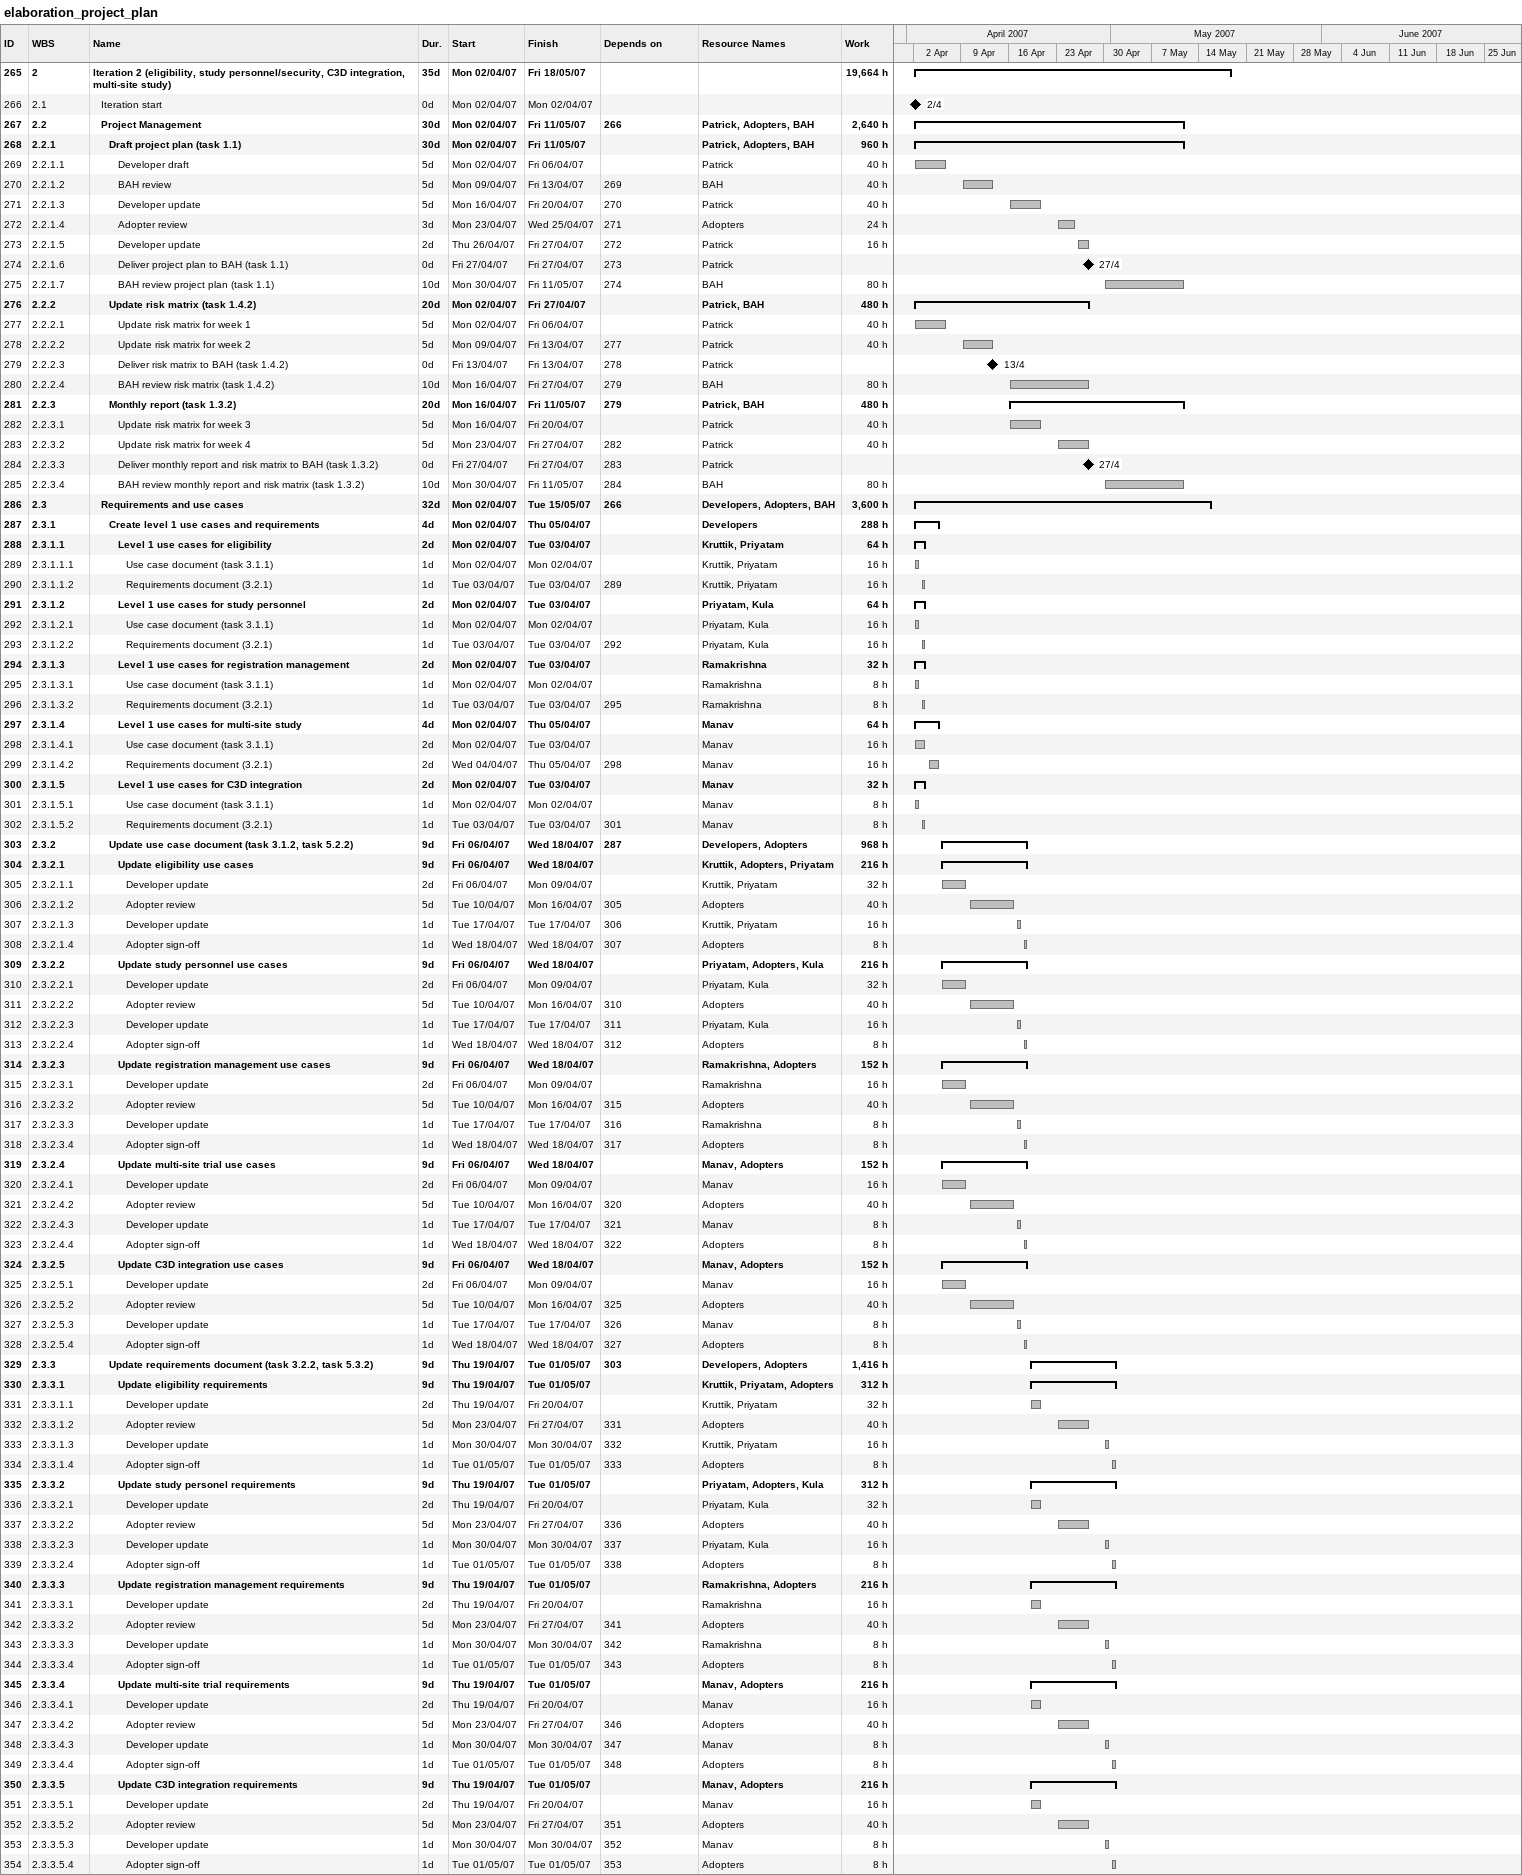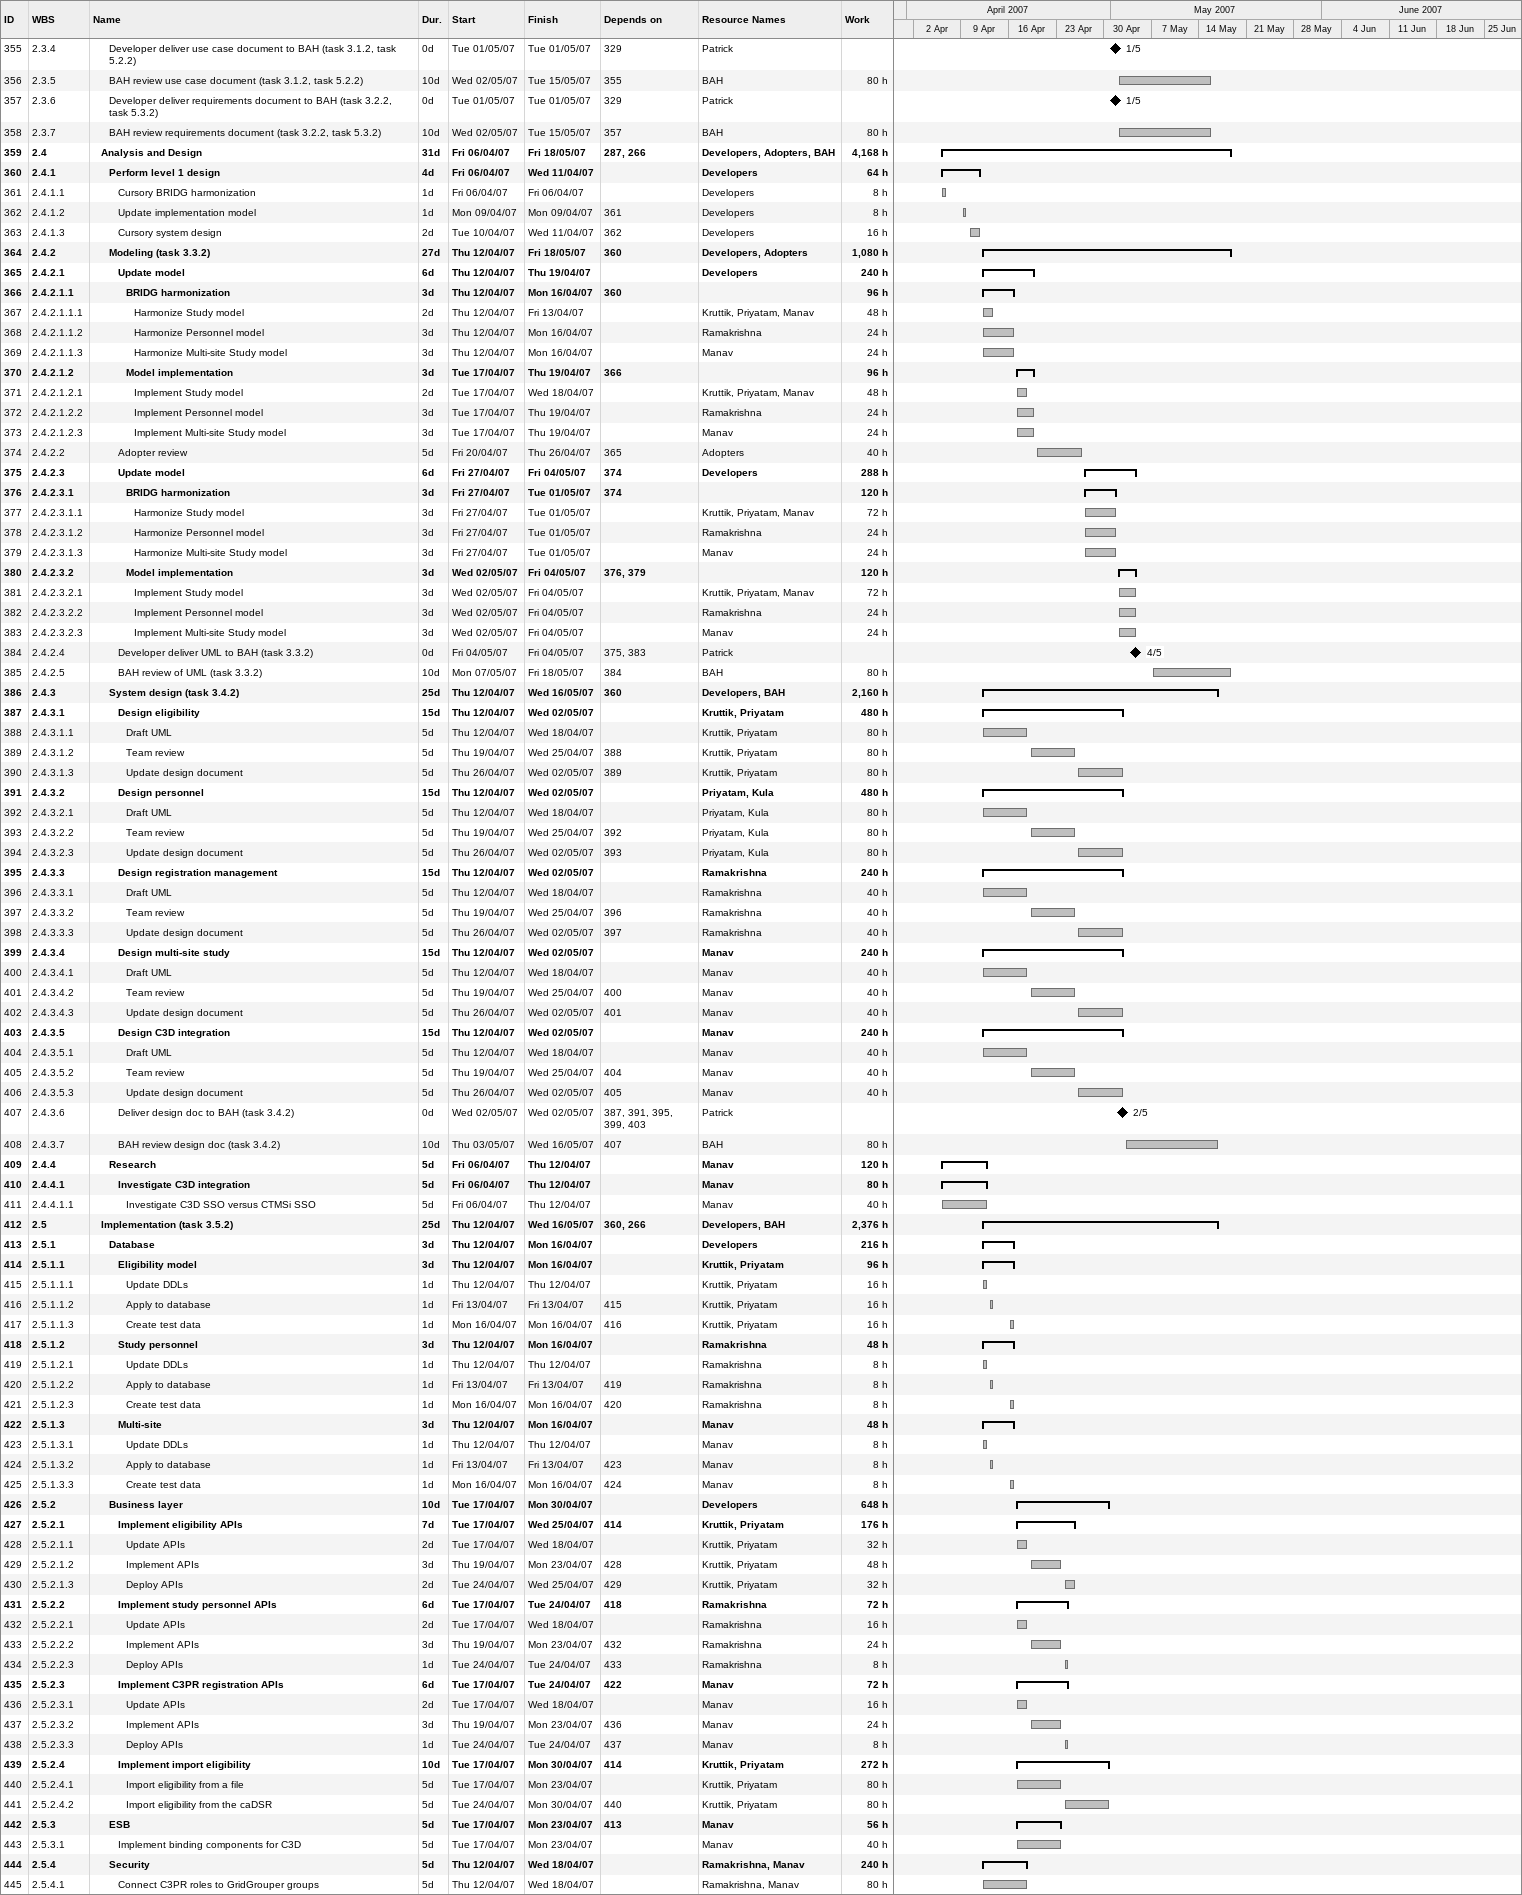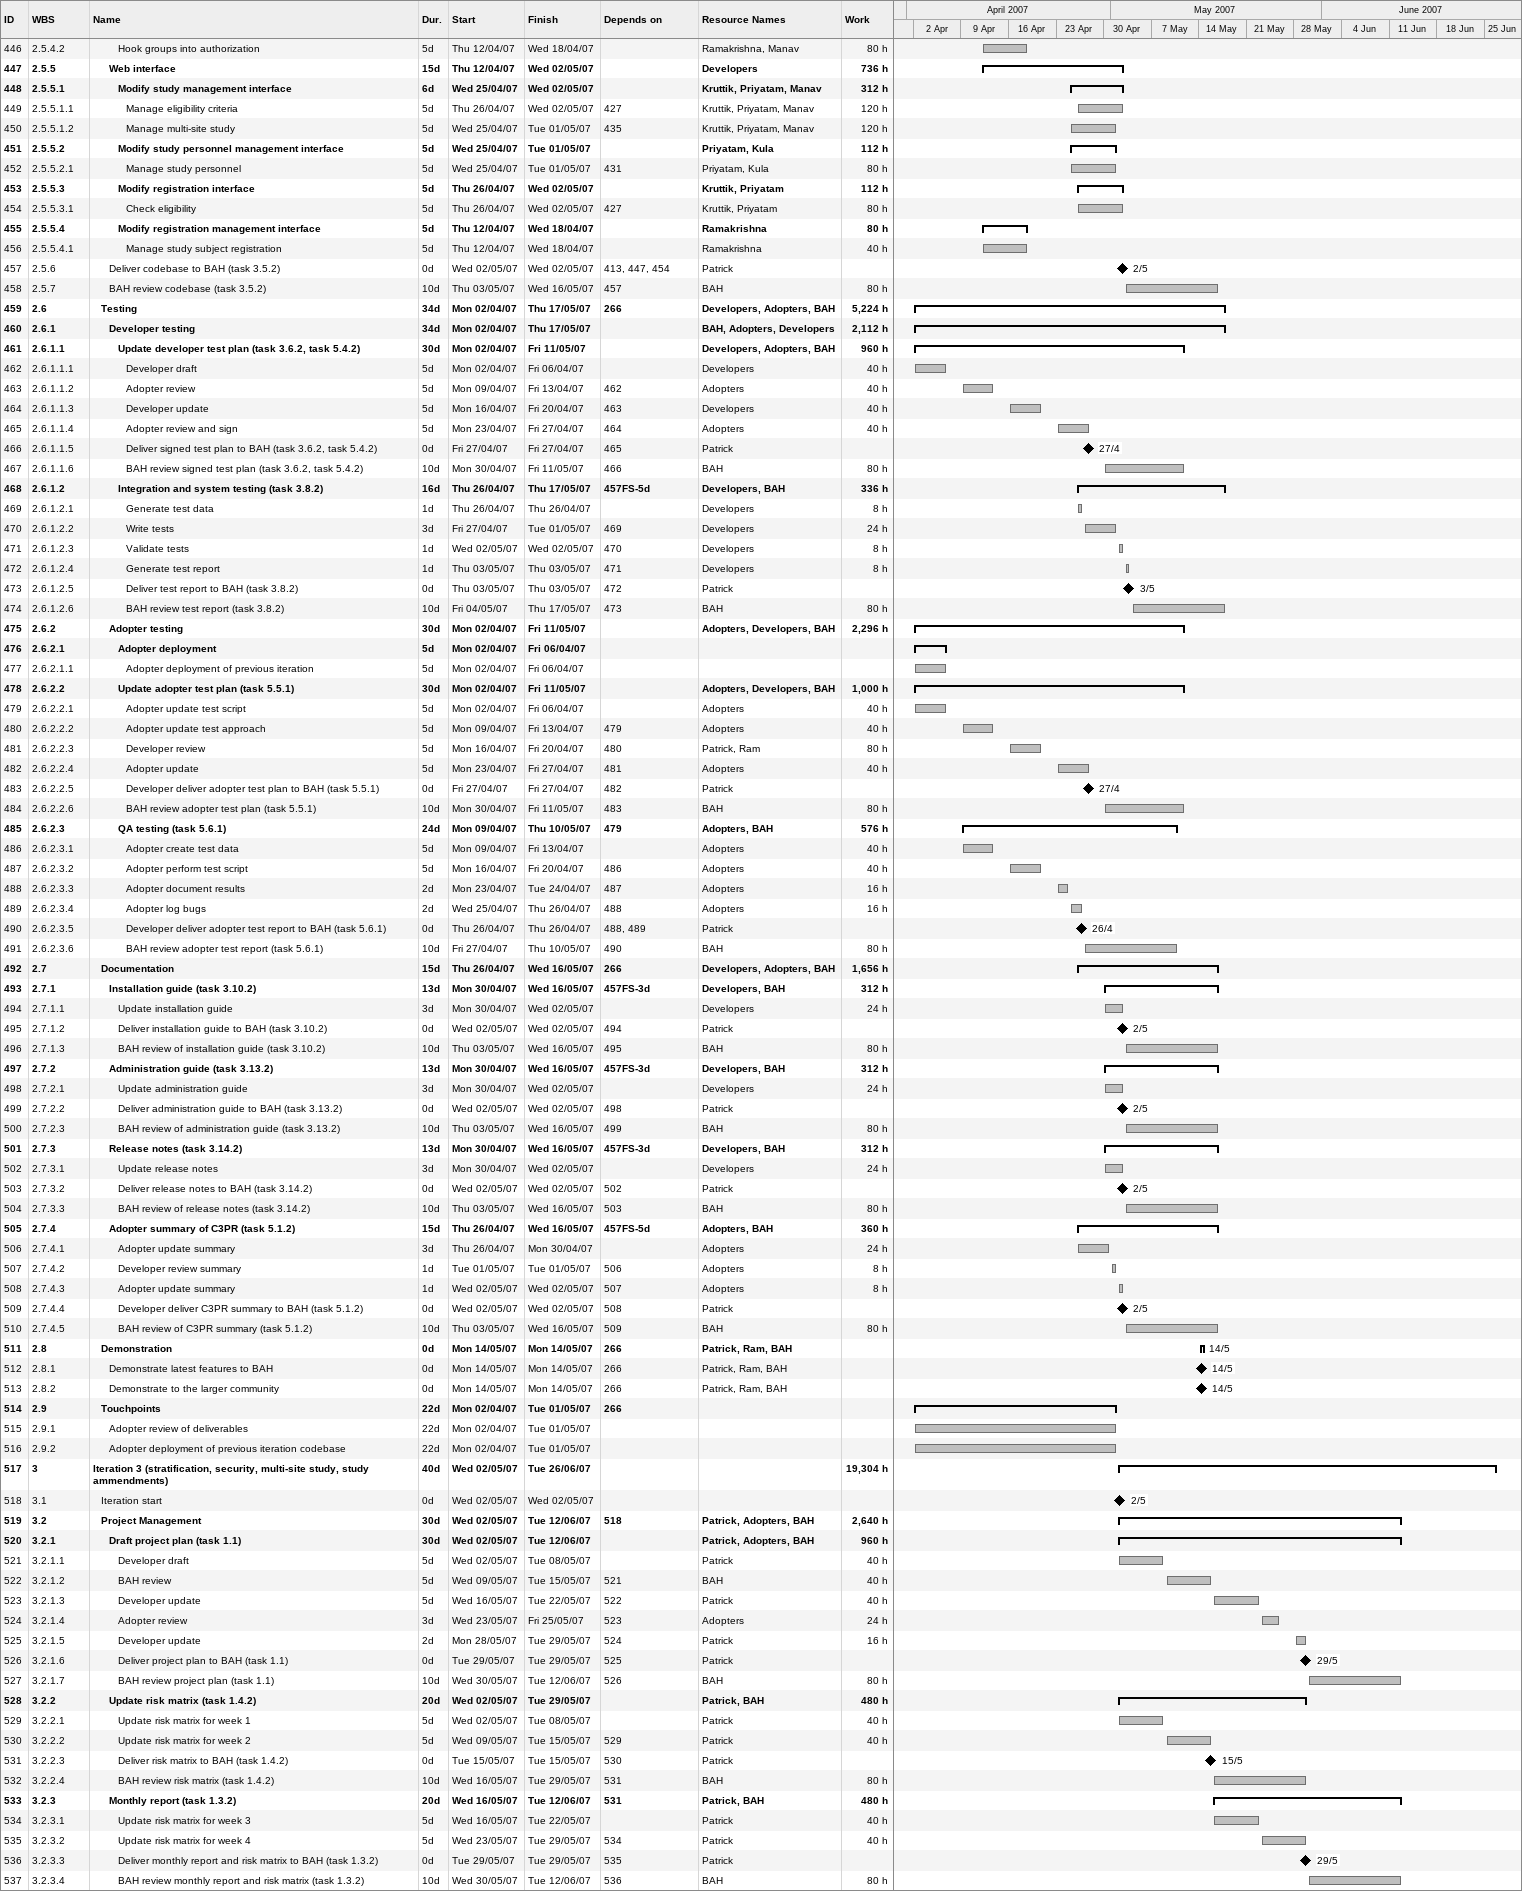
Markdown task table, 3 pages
elaboration_project_plan

| ID | WBS | Task | Duration | Start | Finish | Predecessors | Resources | Work (h) |
|---|---|---|---|---|---|---|---|---|
| 265 | 2 | **Iteration 2 (eligibility, study personnel/security, C3D integration, multi-site study)** | 35d | 2007-04-02 | 2007-05-18 |  |  | 19664 |
| 266 | 2.1 | Iteration start | 0d | 2007-04-02 | 2007-04-02 |  |  |  |
| 267 | 2.2 | **Project Management** | 30d | 2007-04-02 | 2007-05-11 | 266 | Patrick, Adopters, BAH | 2640 |
| 268 | 2.2.1 | **Draft project plan (task 1.1)** | 30d | 2007-04-02 | 2007-05-11 |  | Patrick, Adopters, BAH | 960 |
| 269 | 2.2.1.1 | Developer draft | 5d | 2007-04-02 | 2007-04-06 |  | Patrick | 40 |
| 270 | 2.2.1.2 | BAH review | 5d | 2007-04-09 | 2007-04-13 | 269 | BAH | 40 |
| 271 | 2.2.1.3 | Developer update | 5d | 2007-04-16 | 2007-04-20 | 270 | Patrick | 40 |
| 272 | 2.2.1.4 | Adopter review | 3d | 2007-04-23 | 2007-04-25 | 271 | Adopters | 24 |
| 273 | 2.2.1.5 | Developer update | 2d | 2007-04-26 | 2007-04-27 | 272 | Patrick | 16 |
| 274 | 2.2.1.6 | Deliver project plan to BAH (task 1.1) | 0d | 2007-04-27 | 2007-04-27 | 273 | Patrick |  |
| 275 | 2.2.1.7 | BAH review project plan (task 1.1) | 10d | 2007-04-30 | 2007-05-11 | 274 | BAH | 80 |
| 276 | 2.2.2 | **Update risk matrix (task 1.4.2)** | 20d | 2007-04-02 | 2007-04-27 |  | Patrick, BAH | 480 |
| 277 | 2.2.2.1 | Update risk matrix for week 1 | 5d | 2007-04-02 | 2007-04-06 |  | Patrick | 40 |
| 278 | 2.2.2.2 | Update risk matrix for week 2 | 5d | 2007-04-09 | 2007-04-13 | 277 | Patrick | 40 |
| 279 | 2.2.2.3 | Deliver risk matrix to BAH (task 1.4.2) | 0d | 2007-04-13 | 2007-04-13 | 278 | Patrick |  |
| 280 | 2.2.2.4 | BAH review risk matrix (task 1.4.2) | 10d | 2007-04-16 | 2007-04-27 | 279 | BAH | 80 |
| 281 | 2.2.3 | **Monthly report (task 1.3.2)** | 20d | 2007-04-16 | 2007-05-11 | 279 | Patrick, BAH | 480 |
| 282 | 2.2.3.1 | Update risk matrix for week 3 | 5d | 2007-04-16 | 2007-04-20 |  | Patrick | 40 |
| 283 | 2.2.3.2 | Update risk matrix for week 4 | 5d | 2007-04-23 | 2007-04-27 | 282 | Patrick | 40 |
| 284 | 2.2.3.3 | Deliver monthly report and risk matrix to BAH (task 1.3.2) | 0d | 2007-04-27 | 2007-04-27 | 283 | Patrick |  |
| 285 | 2.2.3.4 | BAH review monthly report and risk matrix (task 1.3.2) | 10d | 2007-04-30 | 2007-05-11 | 284 | BAH | 80 |
| 286 | 2.3 | **Requirements and use cases** | 32d | 2007-04-02 | 2007-05-15 | 266 | Developers, Adopters, BAH | 3600 |
| 287 | 2.3.1 | **Create level 1 use cases and requirements** | 4d | 2007-04-02 | 2007-04-05 |  | Developers | 288 |
| 288 | 2.3.1.1 | **Level 1 use cases for eligibility** | 2d | 2007-04-02 | 2007-04-03 |  | Kruttik, Priyatam | 64 |
| 289 | 2.3.1.1.1 | Use case document (task 3.1.1) | 1d | 2007-04-02 | 2007-04-02 |  | Kruttik, Priyatam | 16 |
| 290 | 2.3.1.1.2 | Requirements document (3.2.1) | 1d | 2007-04-03 | 2007-04-03 | 289 | Kruttik, Priyatam | 16 |
| 291 | 2.3.1.2 | **Level 1 use cases for study personnel** | 2d | 2007-04-02 | 2007-04-03 |  | Priyatam, Kula | 64 |
| 292 | 2.3.1.2.1 | Use case document (task 3.1.1) | 1d | 2007-04-02 | 2007-04-02 |  | Priyatam, Kula | 16 |
| 293 | 2.3.1.2.2 | Requirements document (3.2.1) | 1d | 2007-04-03 | 2007-04-03 | 292 | Priyatam, Kula | 16 |
| 294 | 2.3.1.3 | **Level 1 use cases for registration management** | 2d | 2007-04-02 | 2007-04-03 |  | Ramakrishna | 32 |
| 295 | 2.3.1.3.1 | Use case document (task 3.1.1) | 1d | 2007-04-02 | 2007-04-02 |  | Ramakrishna | 8 |
| 296 | 2.3.1.3.2 | Requirements document (3.2.1) | 1d | 2007-04-03 | 2007-04-03 | 295 | Ramakrishna | 8 |
| 297 | 2.3.1.4 | **Level 1 use cases for multi-site study** | 4d | 2007-04-02 | 2007-04-05 |  | Manav | 64 |
| 298 | 2.3.1.4.1 | Use case document (task 3.1.1) | 2d | 2007-04-02 | 2007-04-03 |  | Manav | 16 |
| 299 | 2.3.1.4.2 | Requirements document (3.2.1) | 2d | 2007-04-04 | 2007-04-05 | 298 | Manav | 16 |
| 300 | 2.3.1.5 | **Level 1 use cases for C3D integration** | 2d | 2007-04-02 | 2007-04-03 |  | Manav | 32 |
| 301 | 2.3.1.5.1 | Use case document (task 3.1.1) | 1d | 2007-04-02 | 2007-04-02 |  | Manav | 8 |
| 302 | 2.3.1.5.2 | Requirements document (3.2.1) | 1d | 2007-04-03 | 2007-04-03 | 301 | Manav | 8 |
| 303 | 2.3.2 | **Update use case document (task 3.1.2, task 5.2.2)** | 9d | 2007-04-06 | 2007-04-18 | 287 | Developers, Adopters | 968 |
| 304 | 2.3.2.1 | **Update eligibility use cases** | 9d | 2007-04-06 | 2007-04-18 |  | Kruttik, Adopters, Priyatam | 216 |
| 305 | 2.3.2.1.1 | Developer update | 2d | 2007-04-06 | 2007-04-09 |  | Kruttik, Priyatam | 32 |
| 306 | 2.3.2.1.2 | Adopter review | 5d | 2007-04-10 | 2007-04-16 | 305 | Adopters | 40 |
| 307 | 2.3.2.1.3 | Developer update | 1d | 2007-04-17 | 2007-04-17 | 306 | Kruttik, Priyatam | 16 |
| 308 | 2.3.2.1.4 | Adopter sign-off | 1d | 2007-04-18 | 2007-04-18 | 307 | Adopters | 8 |
| 309 | 2.3.2.2 | **Update study personnel use cases** | 9d | 2007-04-06 | 2007-04-18 |  | Priyatam, Adopters, Kula | 216 |
| 310 | 2.3.2.2.1 | Developer update | 2d | 2007-04-06 | 2007-04-09 |  | Priyatam, Kula | 32 |
| 311 | 2.3.2.2.2 | Adopter review | 5d | 2007-04-10 | 2007-04-16 | 310 | Adopters | 40 |
| 312 | 2.3.2.2.3 | Developer update | 1d | 2007-04-17 | 2007-04-17 | 311 | Priyatam, Kula | 16 |
| 313 | 2.3.2.2.4 | Adopter sign-off | 1d | 2007-04-18 | 2007-04-18 | 312 | Adopters | 8 |
| 314 | 2.3.2.3 | **Update registration management use cases** | 9d | 2007-04-06 | 2007-04-18 |  | Ramakrishna, Adopters | 152 |
| 315 | 2.3.2.3.1 | Developer update | 2d | 2007-04-06 | 2007-04-09 |  | Ramakrishna | 16 |
| 316 | 2.3.2.3.2 | Adopter review | 5d | 2007-04-10 | 2007-04-16 | 315 | Adopters | 40 |
| 317 | 2.3.2.3.3 | Developer update | 1d | 2007-04-17 | 2007-04-17 | 316 | Ramakrishna | 8 |
| 318 | 2.3.2.3.4 | Adopter sign-off | 1d | 2007-04-18 | 2007-04-18 | 317 | Adopters | 8 |
| 319 | 2.3.2.4 | **Update multi-site trial use cases** | 9d | 2007-04-06 | 2007-04-18 |  | Manav, Adopters | 152 |
| 320 | 2.3.2.4.1 | Developer update | 2d | 2007-04-06 | 2007-04-09 |  | Manav | 16 |
| 321 | 2.3.2.4.2 | Adopter review | 5d | 2007-04-10 | 2007-04-16 | 320 | Adopters | 40 |
| 322 | 2.3.2.4.3 | Developer update | 1d | 2007-04-17 | 2007-04-17 | 321 | Manav | 8 |
| 323 | 2.3.2.4.4 | Adopter sign-off | 1d | 2007-04-18 | 2007-04-18 | 322 | Adopters | 8 |
| 324 | 2.3.2.5 | **Update C3D integration use cases** | 9d | 2007-04-06 | 2007-04-18 |  | Manav, Adopters | 152 |
| 325 | 2.3.2.5.1 | Developer update | 2d | 2007-04-06 | 2007-04-09 |  | Manav | 16 |
| 326 | 2.3.2.5.2 | Adopter review | 5d | 2007-04-10 | 2007-04-16 | 325 | Adopters | 40 |
| 327 | 2.3.2.5.3 | Developer update | 1d | 2007-04-17 | 2007-04-17 | 326 | Manav | 8 |
| 328 | 2.3.2.5.4 | Adopter sign-off | 1d | 2007-04-18 | 2007-04-18 | 327 | Adopters | 8 |
| 329 | 2.3.3 | **Update requirements document (task 3.2.2, task 5.3.2)** | 9d | 2007-04-19 | 2007-05-01 | 303 | Developers, Adopters | 1416 |
| 330 | 2.3.3.1 | **Update eligibility requirements** | 9d | 2007-04-19 | 2007-05-01 |  | Kruttik, Priyatam, Adopters | 312 |
| 331 | 2.3.3.1.1 | Developer update | 2d | 2007-04-19 | 2007-04-20 |  | Kruttik, Priyatam | 32 |
| 332 | 2.3.3.1.2 | Adopter review | 5d | 2007-04-23 | 2007-04-27 | 331 | Adopters | 40 |
| 333 | 2.3.3.1.3 | Developer update | 1d | 2007-04-30 | 2007-04-30 | 332 | Kruttik, Priyatam | 16 |
| 334 | 2.3.3.1.4 | Adopter sign-off | 1d | 2007-05-01 | 2007-05-01 | 333 | Adopters | 8 |
| 335 | 2.3.3.2 | **Update study personel requirements** | 9d | 2007-04-19 | 2007-05-01 |  | Priyatam, Adopters, Kula | 312 |
| 336 | 2.3.3.2.1 | Developer update | 2d | 2007-04-19 | 2007-04-20 |  | Priyatam, Kula | 32 |
| 337 | 2.3.3.2.2 | Adopter review | 5d | 2007-04-23 | 2007-04-27 | 336 | Adopters | 40 |
| 338 | 2.3.3.2.3 | Developer update | 1d | 2007-04-30 | 2007-04-30 | 337 | Priyatam, Kula | 16 |
| 339 | 2.3.3.2.4 | Adopter sign-off | 1d | 2007-05-01 | 2007-05-01 | 338 | Adopters | 8 |
| 340 | 2.3.3.3 | **Update registration management requirements** | 9d | 2007-04-19 | 2007-05-01 |  | Ramakrishna, Adopters | 216 |
| 341 | 2.3.3.3.1 | Developer update | 2d | 2007-04-19 | 2007-04-20 |  | Ramakrishna | 16 |
| 342 | 2.3.3.3.2 | Adopter review | 5d | 2007-04-23 | 2007-04-27 | 341 | Adopters | 40 |
| 343 | 2.3.3.3.3 | Developer update | 1d | 2007-04-30 | 2007-04-30 | 342 | Ramakrishna | 8 |
| 344 | 2.3.3.3.4 | Adopter sign-off | 1d | 2007-05-01 | 2007-05-01 | 343 | Adopters | 8 |
| 345 | 2.3.3.4 | **Update multi-site trial requirements** | 9d | 2007-04-19 | 2007-05-01 |  | Manav, Adopters | 216 |
| 346 | 2.3.3.4.1 | Developer update | 2d | 2007-04-19 | 2007-04-20 |  | Manav | 16 |
| 347 | 2.3.3.4.2 | Adopter review | 5d | 2007-04-23 | 2007-04-27 | 346 | Adopters | 40 |
| 348 | 2.3.3.4.3 | Developer update | 1d | 2007-04-30 | 2007-04-30 | 347 | Manav | 8 |
| 349 | 2.3.3.4.4 | Adopter sign-off | 1d | 2007-05-01 | 2007-05-01 | 348 | Adopters | 8 |
| 350 | 2.3.3.5 | **Update C3D integration requirements** | 9d | 2007-04-19 | 2007-05-01 |  | Manav, Adopters | 216 |
| 351 | 2.3.3.5.1 | Developer update | 2d | 2007-04-19 | 2007-04-20 |  | Manav | 16 |
| 352 | 2.3.3.5.2 | Adopter review | 5d | 2007-04-23 | 2007-04-27 | 351 | Adopters | 40 |
| 353 | 2.3.3.5.3 | Developer update | 1d | 2007-04-30 | 2007-04-30 | 352 | Manav | 8 |
| 354 | 2.3.3.5.4 | Adopter sign-off | 1d | 2007-05-01 | 2007-05-01 | 353 | Adopters | 8 |
| 355 | 2.3.4 | Developer deliver use case document to BAH (task 3.1.2, task 5.2.2) | 0d | 2007-05-01 | 2007-05-01 | 329 | Patrick |  |
| 356 | 2.3.5 | BAH review use case document (task 3.1.2, task 5.2.2) | 10d | 2007-05-02 | 2007-05-15 | 355 | BAH | 80 |
| 357 | 2.3.6 | Developer deliver requirements document to BAH (task 3.2.2, task 5.3.2) | 0d | 2007-05-01 | 2007-05-01 | 329 | Patrick |  |
| 358 | 2.3.7 | BAH review requirements document (task 3.2.2, task 5.3.2) | 10d | 2007-05-02 | 2007-05-15 | 357 | BAH | 80 |
| 359 | 2.4 | **Analysis and Design** | 31d | 2007-04-06 | 2007-05-18 | 287, 266 | Developers, Adopters, BAH | 4168 |
| 360 | 2.4.1 | **Perform level 1 design** | 4d | 2007-04-06 | 2007-04-11 |  | Developers | 64 |
| 361 | 2.4.1.1 | Cursory BRIDG harmonization | 1d | 2007-04-06 | 2007-04-06 |  | Developers | 8 |
| 362 | 2.4.1.2 | Update implementation model | 1d | 2007-04-09 | 2007-04-09 | 361 | Developers | 8 |
| 363 | 2.4.1.3 | Cursory system design | 2d | 2007-04-10 | 2007-04-11 | 362 | Developers | 16 |
| 364 | 2.4.2 | **Modeling (task 3.3.2)** | 27d | 2007-04-12 | 2007-05-18 | 360 | Developers, Adopters | 1080 |
| 365 | 2.4.2.1 | **Update model** | 6d | 2007-04-12 | 2007-04-19 |  | Developers | 240 |
| 366 | 2.4.2.1.1 | **BRIDG harmonization** | 3d | 2007-04-12 | 2007-04-16 | 360 |  | 96 |
| 367 | 2.4.2.1.1.1 | Harmonize Study model | 2d | 2007-04-12 | 2007-04-13 |  | Kruttik, Priyatam, Manav | 48 |
| 368 | 2.4.2.1.1.2 | Harmonize Personnel model | 3d | 2007-04-12 | 2007-04-16 |  | Ramakrishna | 24 |
| 369 | 2.4.2.1.1.3 | Harmonize Multi-site Study model | 3d | 2007-04-12 | 2007-04-16 |  | Manav | 24 |
| 370 | 2.4.2.1.2 | **Model implementation** | 3d | 2007-04-17 | 2007-04-19 | 366 |  | 96 |
| 371 | 2.4.2.1.2.1 | Implement Study model | 2d | 2007-04-17 | 2007-04-18 |  | Kruttik, Priyatam, Manav | 48 |
| 372 | 2.4.2.1.2.2 | Implement Personnel model | 3d | 2007-04-17 | 2007-04-19 |  | Ramakrishna | 24 |
| 373 | 2.4.2.1.2.3 | Implement Multi-site Study model | 3d | 2007-04-17 | 2007-04-19 |  | Manav | 24 |
| 374 | 2.4.2.2 | Adopter review | 5d | 2007-04-20 | 2007-04-26 | 365 | Adopters | 40 |
| 375 | 2.4.2.3 | **Update model** | 6d | 2007-04-27 | 2007-05-04 | 374 | Developers | 288 |
| 376 | 2.4.2.3.1 | **BRIDG harmonization** | 3d | 2007-04-27 | 2007-05-01 | 374 |  | 120 |
| 377 | 2.4.2.3.1.1 | Harmonize Study model | 3d | 2007-04-27 | 2007-05-01 |  | Kruttik, Priyatam, Manav | 72 |
| 378 | 2.4.2.3.1.2 | Harmonize Personnel model | 3d | 2007-04-27 | 2007-05-01 |  | Ramakrishna | 24 |
| 379 | 2.4.2.3.1.3 | Harmonize Multi-site Study model | 3d | 2007-04-27 | 2007-05-01 |  | Manav | 24 |
| 380 | 2.4.2.3.2 | **Model implementation** | 3d | 2007-05-02 | 2007-05-04 | 376, 379 |  | 120 |
| 381 | 2.4.2.3.2.1 | Implement Study model | 3d | 2007-05-02 | 2007-05-04 |  | Kruttik, Priyatam, Manav | 72 |
| 382 | 2.4.2.3.2.2 | Implement Personnel model | 3d | 2007-05-02 | 2007-05-04 |  | Ramakrishna | 24 |
| 383 | 2.4.2.3.2.3 | Implement Multi-site Study model | 3d | 2007-05-02 | 2007-05-04 |  | Manav | 24 |
| 384 | 2.4.2.4 | Developer deliver UML to BAH (task 3.3.2) | 0d | 2007-05-04 | 2007-05-04 | 375, 383 | Patrick |  |
| 385 | 2.4.2.5 | BAH review of UML (task 3.3.2) | 10d | 2007-05-07 | 2007-05-18 | 384 | BAH | 80 |
| 386 | 2.4.3 | **System design (task 3.4.2)** | 25d | 2007-04-12 | 2007-05-16 | 360 | Developers, BAH | 2160 |
| 387 | 2.4.3.1 | **Design eligibility** | 15d | 2007-04-12 | 2007-05-02 |  | Kruttik, Priyatam | 480 |
| 388 | 2.4.3.1.1 | Draft UML | 5d | 2007-04-12 | 2007-04-18 |  | Kruttik, Priyatam | 80 |
| 389 | 2.4.3.1.2 | Team review | 5d | 2007-04-19 | 2007-04-25 | 388 | Kruttik, Priyatam | 80 |
| 390 | 2.4.3.1.3 | Update design document | 5d | 2007-04-26 | 2007-05-02 | 389 | Kruttik, Priyatam | 80 |
| 391 | 2.4.3.2 | **Design personnel** | 15d | 2007-04-12 | 2007-05-02 |  | Priyatam, Kula | 480 |
| 392 | 2.4.3.2.1 | Draft UML | 5d | 2007-04-12 | 2007-04-18 |  | Priyatam, Kula | 80 |
| 393 | 2.4.3.2.2 | Team review | 5d | 2007-04-19 | 2007-04-25 | 392 | Priyatam, Kula | 80 |
| 394 | 2.4.3.2.3 | Update design document | 5d | 2007-04-26 | 2007-05-02 | 393 | Priyatam, Kula | 80 |
| 395 | 2.4.3.3 | **Design registration management** | 15d | 2007-04-12 | 2007-05-02 |  | Ramakrishna | 240 |
| 396 | 2.4.3.3.1 | Draft UML | 5d | 2007-04-12 | 2007-04-18 |  | Ramakrishna | 40 |
| 397 | 2.4.3.3.2 | Team review | 5d | 2007-04-19 | 2007-04-25 | 396 | Ramakrishna | 40 |
| 398 | 2.4.3.3.3 | Update design document | 5d | 2007-04-26 | 2007-05-02 | 397 | Ramakrishna | 40 |
| 399 | 2.4.3.4 | **Design multi-site study** | 15d | 2007-04-12 | 2007-05-02 |  | Manav | 240 |
| 400 | 2.4.3.4.1 | Draft UML | 5d | 2007-04-12 | 2007-04-18 |  | Manav | 40 |
| 401 | 2.4.3.4.2 | Team review | 5d | 2007-04-19 | 2007-04-25 | 400 | Manav | 40 |
| 402 | 2.4.3.4.3 | Update design document | 5d | 2007-04-26 | 2007-05-02 | 401 | Manav | 40 |
| 403 | 2.4.3.5 | **Design C3D integration** | 15d | 2007-04-12 | 2007-05-02 |  | Manav | 240 |
| 404 | 2.4.3.5.1 | Draft UML | 5d | 2007-04-12 | 2007-04-18 |  | Manav | 40 |
| 405 | 2.4.3.5.2 | Team review | 5d | 2007-04-19 | 2007-04-25 | 404 | Manav | 40 |
| 406 | 2.4.3.5.3 | Update design document | 5d | 2007-04-26 | 2007-05-02 | 405 | Manav | 40 |
| 407 | 2.4.3.6 | Deliver design doc to BAH (task 3.4.2) | 0d | 2007-05-02 | 2007-05-02 | 387, 391, 395, 399, 403 | Patrick |  |
| 408 | 2.4.3.7 | BAH review design doc (task 3.4.2) | 10d | 2007-05-03 | 2007-05-16 | 407 | BAH | 80 |
| 409 | 2.4.4 | **Research** | 5d | 2007-04-06 | 2007-04-12 |  | Manav | 120 |
| 410 | 2.4.4.1 | **Investigate C3D integration** | 5d | 2007-04-06 | 2007-04-12 |  | Manav | 80 |
| 411 | 2.4.4.1.1 | Investigate C3D SSO versus CTMSi SSO | 5d | 2007-04-06 | 2007-04-12 |  | Manav | 40 |
| 412 | 2.5 | **Implementation (task 3.5.2)** | 25d | 2007-04-12 | 2007-05-16 | 360, 266 | Developers, BAH | 2376 |
| 413 | 2.5.1 | **Database** | 3d | 2007-04-12 | 2007-04-16 |  | Developers | 216 |
| 414 | 2.5.1.1 | **Eligibility model** | 3d | 2007-04-12 | 2007-04-16 |  | Kruttik, Priyatam | 96 |
| 415 | 2.5.1.1.1 | Update DDLs | 1d | 2007-04-12 | 2007-04-12 |  | Kruttik, Priyatam | 16 |
| 416 | 2.5.1.1.2 | Apply to database | 1d | 2007-04-13 | 2007-04-13 | 415 | Kruttik, Priyatam | 16 |
| 417 | 2.5.1.1.3 | Create test data | 1d | 2007-04-16 | 2007-04-16 | 416 | Kruttik, Priyatam | 16 |
| 418 | 2.5.1.2 | **Study personnel** | 3d | 2007-04-12 | 2007-04-16 |  | Ramakrishna | 48 |
| 419 | 2.5.1.2.1 | Update DDLs | 1d | 2007-04-12 | 2007-04-12 |  | Ramakrishna | 8 |
| 420 | 2.5.1.2.2 | Apply to database | 1d | 2007-04-13 | 2007-04-13 | 419 | Ramakrishna | 8 |
| 421 | 2.5.1.2.3 | Create test data | 1d | 2007-04-16 | 2007-04-16 | 420 | Ramakrishna | 8 |
| 422 | 2.5.1.3 | **Multi-site** | 3d | 2007-04-12 | 2007-04-16 |  | Manav | 48 |
| 423 | 2.5.1.3.1 | Update DDLs | 1d | 2007-04-12 | 2007-04-12 |  | Manav | 8 |
| 424 | 2.5.1.3.2 | Apply to database | 1d | 2007-04-13 | 2007-04-13 | 423 | Manav | 8 |
| 425 | 2.5.1.3.3 | Create test data | 1d | 2007-04-16 | 2007-04-16 | 424 | Manav | 8 |
| 426 | 2.5.2 | **Business layer** | 10d | 2007-04-17 | 2007-04-30 |  | Developers | 648 |
| 427 | 2.5.2.1 | **Implement eligibility APIs** | 7d | 2007-04-17 | 2007-04-25 | 414 | Kruttik, Priyatam | 176 |
| 428 | 2.5.2.1.1 | Update APIs | 2d | 2007-04-17 | 2007-04-18 |  | Kruttik, Priyatam | 32 |
| 429 | 2.5.2.1.2 | Implement APIs | 3d | 2007-04-19 | 2007-04-23 | 428 | Kruttik, Priyatam | 48 |
| 430 | 2.5.2.1.3 | Deploy APIs | 2d | 2007-04-24 | 2007-04-25 | 429 | Kruttik, Priyatam | 32 |
| 431 | 2.5.2.2 | **Implement study personnel APIs** | 6d | 2007-04-17 | 2007-04-24 | 418 | Ramakrishna | 72 |
| 432 | 2.5.2.2.1 | Update APIs | 2d | 2007-04-17 | 2007-04-18 |  | Ramakrishna | 16 |
| 433 | 2.5.2.2.2 | Implement APIs | 3d | 2007-04-19 | 2007-04-23 | 432 | Ramakrishna | 24 |
| 434 | 2.5.2.2.3 | Deploy APIs | 1d | 2007-04-24 | 2007-04-24 | 433 | Ramakrishna | 8 |
| 435 | 2.5.2.3 | **Implement C3PR registration APIs** | 6d | 2007-04-17 | 2007-04-24 | 422 | Manav | 72 |
| 436 | 2.5.2.3.1 | Update APIs | 2d | 2007-04-17 | 2007-04-18 |  | Manav | 16 |
| 437 | 2.5.2.3.2 | Implement APIs | 3d | 2007-04-19 | 2007-04-23 | 436 | Manav | 24 |
| 438 | 2.5.2.3.3 | Deploy APIs | 1d | 2007-04-24 | 2007-04-24 | 437 | Manav | 8 |
| 439 | 2.5.2.4 | **Implement import eligibility** | 10d | 2007-04-17 | 2007-04-30 | 414 | Kruttik, Priyatam | 272 |
| 440 | 2.5.2.4.1 | Import eligibility from a file | 5d | 2007-04-17 | 2007-04-23 |  | Kruttik, Priyatam | 80 |
| 441 | 2.5.2.4.2 | Import eligibility from the caDSR | 5d | 2007-04-24 | 2007-04-30 | 440 | Kruttik, Priyatam | 80 |
| 442 | 2.5.3 | **ESB** | 5d | 2007-04-17 | 2007-04-23 | 413 | Manav | 56 |
| 443 | 2.5.3.1 | Implement binding components for C3D | 5d | 2007-04-17 | 2007-04-23 |  | Manav | 40 |
| 444 | 2.5.4 | **Security** | 5d | 2007-04-12 | 2007-04-18 |  | Ramakrishna, Manav | 240 |
| 445 | 2.5.4.1 | Connect C3PR roles to GridGrouper groups | 5d | 2007-04-12 | 2007-04-18 |  | Ramakrishna, Manav | 80 |
| 446 | 2.5.4.2 | Hook groups into authorization | 5d | 2007-04-12 | 2007-04-18 |  | Ramakrishna, Manav | 80 |
| 447 | 2.5.5 | **Web interface** | 15d | 2007-04-12 | 2007-05-02 |  | Developers | 736 |
| 448 | 2.5.5.1 | **Modify study management interface** | 6d | 2007-04-25 | 2007-05-02 |  | Kruttik, Priyatam, Manav | 312 |
| 449 | 2.5.5.1.1 | Manage eligibility criteria | 5d | 2007-04-26 | 2007-05-02 | 427 | Kruttik, Priyatam, Manav | 120 |
| 450 | 2.5.5.1.2 | Manage multi-site study | 5d | 2007-04-25 | 2007-05-01 | 435 | Kruttik, Priyatam, Manav | 120 |
| 451 | 2.5.5.2 | **Modify study personnel management interface** | 5d | 2007-04-25 | 2007-05-01 |  | Priyatam, Kula | 112 |
| 452 | 2.5.5.2.1 | Manage study personnel | 5d | 2007-04-25 | 2007-05-01 | 431 | Priyatam, Kula | 80 |
| 453 | 2.5.5.3 | **Modify registration interface** | 5d | 2007-04-26 | 2007-05-02 |  | Kruttik, Priyatam | 112 |
| 454 | 2.5.5.3.1 | Check eligibility | 5d | 2007-04-26 | 2007-05-02 | 427 | Kruttik, Priyatam | 80 |
| 455 | 2.5.5.4 | **Modify registration management interface** | 5d | 2007-04-12 | 2007-04-18 |  | Ramakrishna | 80 |
| 456 | 2.5.5.4.1 | Manage study subject registration | 5d | 2007-04-12 | 2007-04-18 |  | Ramakrishna | 40 |
| 457 | 2.5.6 | Deliver codebase to BAH (task 3.5.2) | 0d | 2007-05-02 | 2007-05-02 | 413, 447, 454 | Patrick |  |
| 458 | 2.5.7 | BAH review codebase (task 3.5.2) | 10d | 2007-05-03 | 2007-05-16 | 457 | BAH | 80 |
| 459 | 2.6 | **Testing** | 34d | 2007-04-02 | 2007-05-17 | 266 | Developers, Adopters, BAH | 5224 |
| 460 | 2.6.1 | **Developer testing** | 34d | 2007-04-02 | 2007-05-17 |  | BAH, Adopters, Developers | 2112 |
| 461 | 2.6.1.1 | **Update developer test plan (task 3.6.2, task 5.4.2)** | 30d | 2007-04-02 | 2007-05-11 |  | Developers, Adopters, BAH | 960 |
| 462 | 2.6.1.1.1 | Developer draft | 5d | 2007-04-02 | 2007-04-06 |  | Developers | 40 |
| 463 | 2.6.1.1.2 | Adopter review | 5d | 2007-04-09 | 2007-04-13 | 462 | Adopters | 40 |
| 464 | 2.6.1.1.3 | Developer update | 5d | 2007-04-16 | 2007-04-20 | 463 | Developers | 40 |
| 465 | 2.6.1.1.4 | Adopter review and sign | 5d | 2007-04-23 | 2007-04-27 | 464 | Adopters | 40 |
| 466 | 2.6.1.1.5 | Deliver signed test plan to BAH (task 3.6.2, task 5.4.2) | 0d | 2007-04-27 | 2007-04-27 | 465 | Patrick |  |
| 467 | 2.6.1.1.6 | BAH review signed test plan (task 3.6.2, task 5.4.2) | 10d | 2007-04-30 | 2007-05-11 | 466 | BAH | 80 |
| 468 | 2.6.1.2 | **Integration and system testing (task 3.8.2)** | 16d | 2007-04-26 | 2007-05-17 | 457FS-5d | Developers, BAH | 336 |
| 469 | 2.6.1.2.1 | Generate test data | 1d | 2007-04-26 | 2007-04-26 |  | Developers | 8 |
| 470 | 2.6.1.2.2 | Write tests | 3d | 2007-04-27 | 2007-05-01 | 469 | Developers | 24 |
| 471 | 2.6.1.2.3 | Validate tests | 1d | 2007-05-02 | 2007-05-02 | 470 | Developers | 8 |
| 472 | 2.6.1.2.4 | Generate test report | 1d | 2007-05-03 | 2007-05-03 | 471 | Developers | 8 |
| 473 | 2.6.1.2.5 | Deliver test report to BAH (task 3.8.2) | 0d | 2007-05-03 | 2007-05-03 | 472 | Patrick |  |
| 474 | 2.6.1.2.6 | BAH review test report (task 3.8.2) | 10d | 2007-05-04 | 2007-05-17 | 473 | BAH | 80 |
| 475 | 2.6.2 | **Adopter testing** | 30d | 2007-04-02 | 2007-05-11 |  | Adopters, Developers, BAH | 2296 |
| 476 | 2.6.2.1 | **Adopter deployment** | 5d | 2007-04-02 | 2007-04-06 |  |  |  |
| 477 | 2.6.2.1.1 | Adopter deployment of previous iteration | 5d | 2007-04-02 | 2007-04-06 |  |  |  |
| 478 | 2.6.2.2 | **Update adopter test plan (task 5.5.1)** | 30d | 2007-04-02 | 2007-05-11 |  | Adopters, Developers, BAH | 1000 |
| 479 | 2.6.2.2.1 | Adopter update test script | 5d | 2007-04-02 | 2007-04-06 |  | Adopters | 40 |
| 480 | 2.6.2.2.2 | Adopter update test approach | 5d | 2007-04-09 | 2007-04-13 | 479 | Adopters | 40 |
| 481 | 2.6.2.2.3 | Developer review | 5d | 2007-04-16 | 2007-04-20 | 480 | Patrick, Ram | 80 |
| 482 | 2.6.2.2.4 | Adopter update | 5d | 2007-04-23 | 2007-04-27 | 481 | Adopters | 40 |
| 483 | 2.6.2.2.5 | Developer deliver adopter test plan to BAH (task 5.5.1) | 0d | 2007-04-27 | 2007-04-27 | 482 | Patrick |  |
| 484 | 2.6.2.2.6 | BAH review adopter test plan (task 5.5.1) | 10d | 2007-04-30 | 2007-05-11 | 483 | BAH | 80 |
| 485 | 2.6.2.3 | **QA testing (task 5.6.1)** | 24d | 2007-04-09 | 2007-05-10 | 479 | Adopters, BAH | 576 |
| 486 | 2.6.2.3.1 | Adopter create test data | 5d | 2007-04-09 | 2007-04-13 |  | Adopters | 40 |
| 487 | 2.6.2.3.2 | Adopter perform test script | 5d | 2007-04-16 | 2007-04-20 | 486 | Adopters | 40 |
| 488 | 2.6.2.3.3 | Adopter document results | 2d | 2007-04-23 | 2007-04-24 | 487 | Adopters | 16 |
| 489 | 2.6.2.3.4 | Adopter log bugs | 2d | 2007-04-25 | 2007-04-26 | 488 | Adopters | 16 |
| 490 | 2.6.2.3.5 | Developer deliver adopter test report to BAH (task 5.6.1) | 0d | 2007-04-26 | 2007-04-26 | 488, 489 | Patrick |  |
| 491 | 2.6.2.3.6 | BAH review adopter test report (task 5.6.1) | 10d | 2007-04-27 | 2007-05-10 | 490 | BAH | 80 |
| 492 | 2.7 | **Documentation** | 15d | 2007-04-26 | 2007-05-16 | 266 | Developers, Adopters, BAH | 1656 |
| 493 | 2.7.1 | **Installation guide (task 3.10.2)** | 13d | 2007-04-30 | 2007-05-16 | 457FS-3d | Developers, BAH | 312 |
| 494 | 2.7.1.1 | Update installation guide | 3d | 2007-04-30 | 2007-05-02 |  | Developers | 24 |
| 495 | 2.7.1.2 | Deliver installation guide to BAH (task 3.10.2) | 0d | 2007-05-02 | 2007-05-02 | 494 | Patrick |  |
| 496 | 2.7.1.3 | BAH review of installation guide (task 3.10.2) | 10d | 2007-05-03 | 2007-05-16 | 495 | BAH | 80 |
| 497 | 2.7.2 | **Administration guide (task 3.13.2)** | 13d | 2007-04-30 | 2007-05-16 | 457FS-3d | Developers, BAH | 312 |
| 498 | 2.7.2.1 | Update administration guide | 3d | 2007-04-30 | 2007-05-02 |  | Developers | 24 |
| 499 | 2.7.2.2 | Deliver administration guide to BAH (task 3.13.2) | 0d | 2007-05-02 | 2007-05-02 | 498 | Patrick |  |
| 500 | 2.7.2.3 | BAH review of administration guide (task 3.13.2) | 10d | 2007-05-03 | 2007-05-16 | 499 | BAH | 80 |
| 501 | 2.7.3 | **Release notes (task 3.14.2)** | 13d | 2007-04-30 | 2007-05-16 | 457FS-3d | Developers, BAH | 312 |
| 502 | 2.7.3.1 | Update release notes | 3d | 2007-04-30 | 2007-05-02 |  | Developers | 24 |
| 503 | 2.7.3.2 | Deliver release notes to BAH (task 3.14.2) | 0d | 2007-05-02 | 2007-05-02 | 502 | Patrick |  |
| 504 | 2.7.3.3 | BAH review of release notes (task 3.14.2) | 10d | 2007-05-03 | 2007-05-16 | 503 | BAH | 80 |
| 505 | 2.7.4 | **Adopter summary of C3PR (task 5.1.2)** | 15d | 2007-04-26 | 2007-05-16 | 457FS-5d | Adopters, BAH | 360 |
| 506 | 2.7.4.1 | Adopter update summary | 3d | 2007-04-26 | 2007-04-30 |  | Adopters | 24 |
| 507 | 2.7.4.2 | Developer review summary | 1d | 2007-05-01 | 2007-05-01 | 506 | Adopters | 8 |
| 508 | 2.7.4.3 | Adopter update summary | 1d | 2007-05-02 | 2007-05-02 | 507 | Adopters | 8 |
| 509 | 2.7.4.4 | Developer deliver C3PR summary to BAH (task 5.1.2) | 0d | 2007-05-02 | 2007-05-02 | 508 | Patrick |  |
| 510 | 2.7.4.5 | BAH review of C3PR summary (task 5.1.2) | 10d | 2007-05-03 | 2007-05-16 | 509 | BAH | 80 |
| 511 | 2.8 | **Demonstration** | 0d | 2007-05-14 | 2007-05-14 | 266 | Patrick, Ram, BAH |  |
| 512 | 2.8.1 | Demonstrate latest features to BAH | 0d | 2007-05-14 | 2007-05-14 | 266 | Patrick, Ram, BAH |  |
| 513 | 2.8.2 | Demonstrate to the larger community | 0d | 2007-05-14 | 2007-05-14 | 266 | Patrick, Ram, BAH |  |
| 514 | 2.9 | **Touchpoints** | 22d | 2007-04-02 | 2007-05-01 | 266 |  |  |
| 515 | 2.9.1 | Adopter review of deliverables | 22d | 2007-04-02 | 2007-05-01 |  |  |  |
| 516 | 2.9.2 | Adopter deployment of previous iteration codebase | 22d | 2007-04-02 | 2007-05-01 |  |  |  |
| 517 | 3 | **Iteration 3 (stratification, security, multi-site study, study ammendments)** | 40d | 2007-05-02 | 2007-06-26 |  |  | 19304 |
| 518 | 3.1 | Iteration start | 0d | 2007-05-02 | 2007-05-02 |  |  |  |
| 519 | 3.2 | **Project Management** | 30d | 2007-05-02 | 2007-06-12 | 518 | Patrick, Adopters, BAH | 2640 |
| 520 | 3.2.1 | **Draft project plan (task 1.1)** | 30d | 2007-05-02 | 2007-06-12 |  | Patrick, Adopters, BAH | 960 |
| 521 | 3.2.1.1 | Developer draft | 5d | 2007-05-02 | 2007-05-08 |  | Patrick | 40 |
| 522 | 3.2.1.2 | BAH review | 5d | 2007-05-09 | 2007-05-15 | 521 | BAH | 40 |
| 523 | 3.2.1.3 | Developer update | 5d | 2007-05-16 | 2007-05-22 | 522 | Patrick | 40 |
| 524 | 3.2.1.4 | Adopter review | 3d | 2007-05-23 | 2007-05-25 | 523 | Adopters | 24 |
| 525 | 3.2.1.5 | Developer update | 2d | 2007-05-28 | 2007-05-29 | 524 | Patrick | 16 |
| 526 | 3.2.1.6 | Deliver project plan to BAH (task 1.1) | 0d | 2007-05-29 | 2007-05-29 | 525 | Patrick |  |
| 527 | 3.2.1.7 | BAH review project plan (task 1.1) | 10d | 2007-05-30 | 2007-06-12 | 526 | BAH | 80 |
| 528 | 3.2.2 | **Update risk matrix (task 1.4.2)** | 20d | 2007-05-02 | 2007-05-29 |  | Patrick, BAH | 480 |
| 529 | 3.2.2.1 | Update risk matrix for week 1 | 5d | 2007-05-02 | 2007-05-08 |  | Patrick | 40 |
| 530 | 3.2.2.2 | Update risk matrix for week 2 | 5d | 2007-05-09 | 2007-05-15 | 529 | Patrick | 40 |
| 531 | 3.2.2.3 | Deliver risk matrix to BAH (task 1.4.2) | 0d | 2007-05-15 | 2007-05-15 | 530 | Patrick |  |
| 532 | 3.2.2.4 | BAH review risk matrix (task 1.4.2) | 10d | 2007-05-16 | 2007-05-29 | 531 | BAH | 80 |
| 533 | 3.2.3 | **Monthly report (task 1.3.2)** | 20d | 2007-05-16 | 2007-06-12 | 531 | Patrick, BAH | 480 |
| 534 | 3.2.3.1 | Update risk matrix for week 3 | 5d | 2007-05-16 | 2007-05-22 |  | Patrick | 40 |
| 535 | 3.2.3.2 | Update risk matrix for week 4 | 5d | 2007-05-23 | 2007-05-29 | 534 | Patrick | 40 |
| 536 | 3.2.3.3 | Deliver monthly report and risk matrix to BAH (task 1.3.2) | 0d | 2007-05-29 | 2007-05-29 | 535 | Patrick |  |
| 537 | 3.2.3.4 | BAH review monthly report and risk matrix (task 1.3.2) | 10d | 2007-05-30 | 2007-06-12 | 536 | BAH | 80 |
